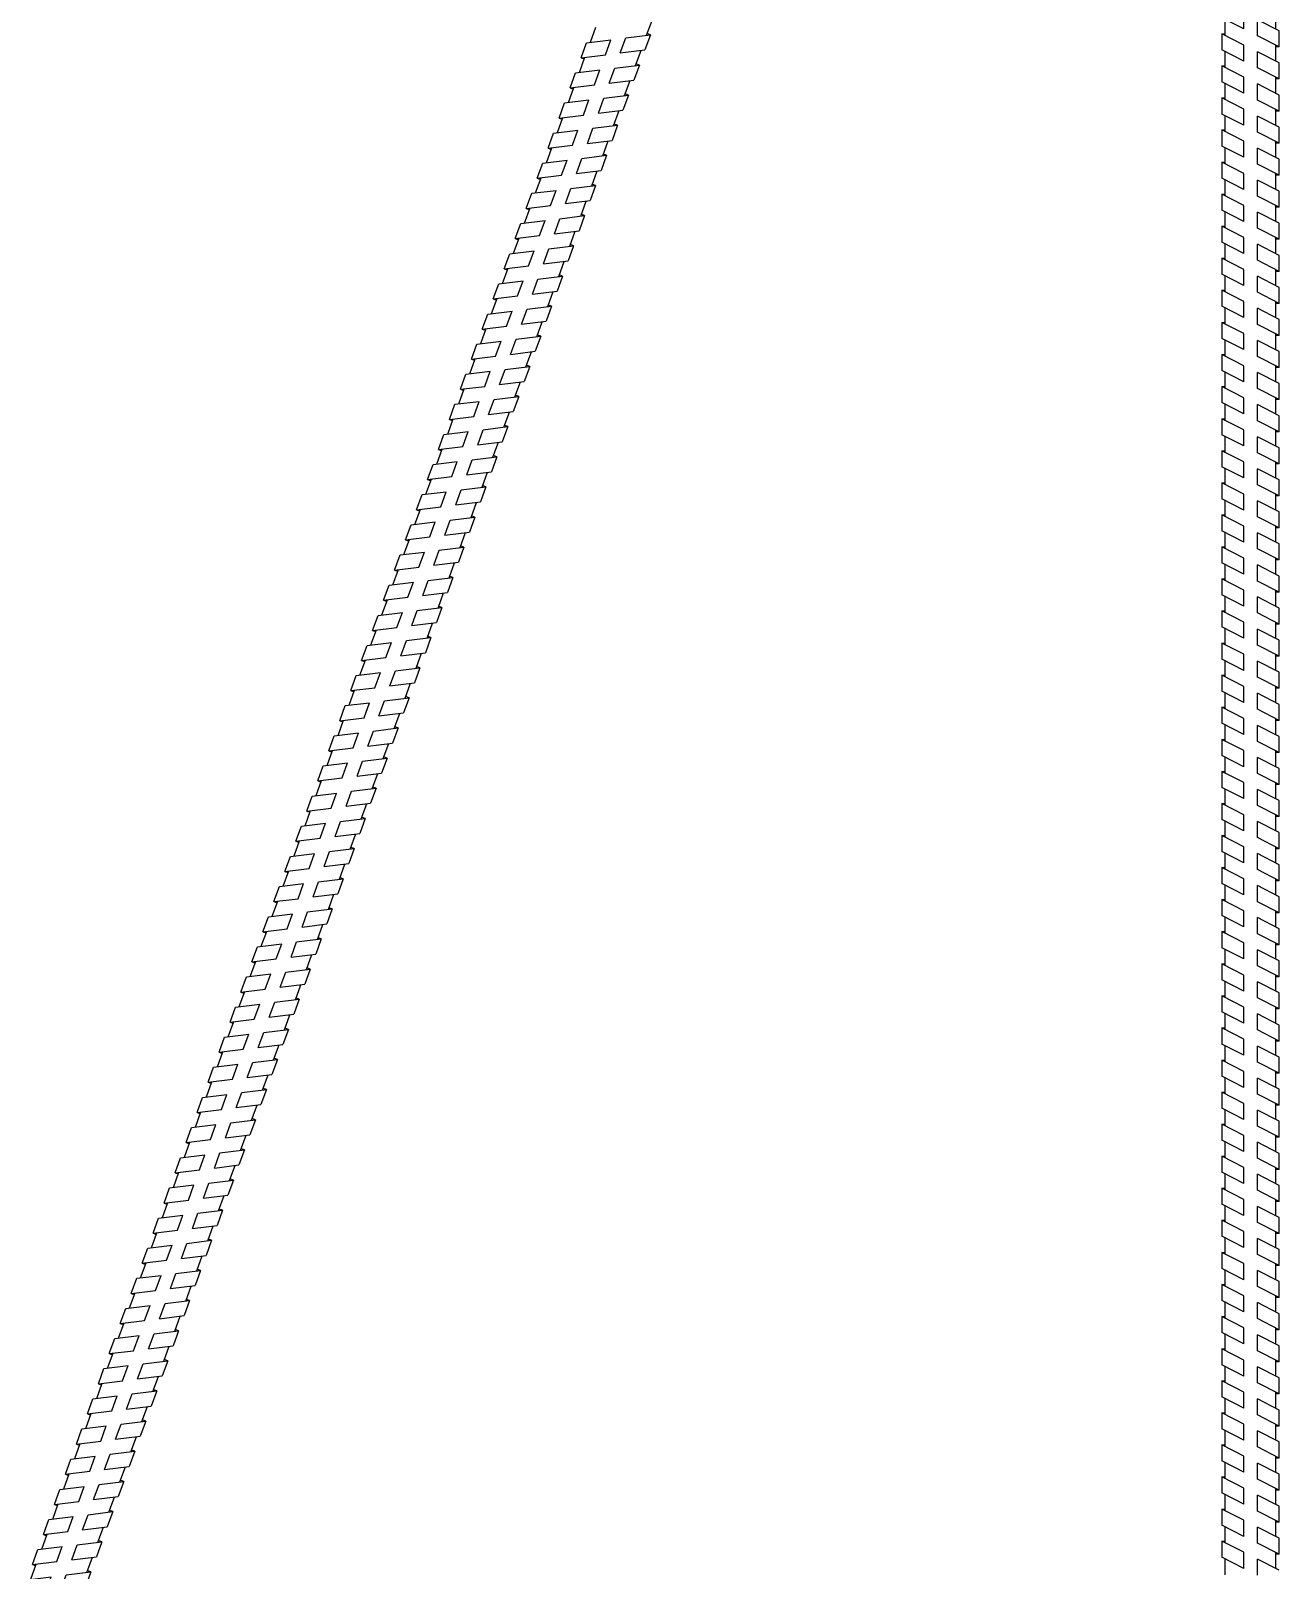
# Model space of a CAD drawing. Header units: millimetres. Extents: x -1985 to 969, y 203 to 500.
# Drawn here: x -1827.98 to -1817.08, y 445.53 to 458.97 of the extents above; entities that cross this region are included whole.
import ezdxf

# ---------------------------------------------------------------- set-up
doc = ezdxf.new("R2010")
doc.units = ezdxf.units.MM
doc.layers.add('ШПАЛА', color=7, linetype='Continuous')

# ---------------------------------------------------------------- blocks, each defined once
blk = doc.blocks.new('Анкер витой')
at = {"color": 252}
for p, q in [((-147920.22, -8039.54), (-147910.58, -8034.62)), ((-147910.58, -8034.62), (-147912.09, -8034.62)), ((-147910.58, -8034.62), (-147910.58, -8041.62)), ((-147935.58, -8047.36), (-147926.07, -8042.52)), ((-147935.58, -8054.36), (-147935.58, -8047.36)), ((-147920.22, -8046.54), (-147910.58, -8041.62)), ((-147935.58, -8054.36), (-147926.07, -8049.52)), ((-147935.58, -8054.36), (-147934.09, -8054.36)), ((-147920.22, -8053.55), (-147910.58, -8048.63)), ((-147910.58, -8048.63), (-147912.09, -8048.63)), ((-147910.58, -8048.63), (-147910.58, -8055.63)), ((-147935.58, -8061.37), (-147926.07, -8056.53)), ((-147935.58, -8068.37), (-147935.58, -8061.37)), ((-147920.22, -8060.55), (-147910.58, -8055.63)), ((-147935.58, -8068.37), (-147926.07, -8063.53)), ((-147920.22, -8067.52), (-147910.58, -8062.6)), ((-147910.58, -8062.6), (-147912.09, -8062.6)), ((-147910.58, -8062.6), (-147910.58, -8069.6)), ((-147935.58, -8068.37), (-147934.09, -8068.37)), ((-147935.58, -8075.34), (-147926.07, -8070.5)), ((-147920.22, -8074.52), (-147910.58, -8069.6)), ((-147935.58, -8082.34), (-147935.58, -8075.34)), ((-147935.58, -8082.34), (-147926.07, -8077.5)), ((-147920.22, -8081.53), (-147910.58, -8076.61)), ((-147910.58, -8076.61), (-147912.09, -8076.61)), ((-147910.58, -8076.61), (-147910.58, -8083.61)), ((-147935.58, -8082.34), (-147934.09, -8082.34)), ((-147935.58, -8089.35), (-147926.07, -8084.51)), ((-147920.22, -8088.53), (-147910.58, -8083.61)), ((-147935.58, -8096.35), (-147935.58, -8089.35)), ((-147935.58, -8096.35), (-147926.07, -8091.51)), ((-147920.22, -8095.48), (-147910.58, -8090.57)), ((-147910.58, -8090.57), (-147912.09, -8090.57)), ((-147910.58, -8090.57), (-147910.58, -8097.57)), ((-147935.58, -8096.35), (-147934.09, -8096.35)), ((-147935.58, -8103.31), (-147926.07, -8098.46)), ((-147920.22, -8102.48), (-147910.58, -8097.57)), ((-147935.58, -8110.31), (-147935.58, -8103.31)), ((-147935.58, -8110.31), (-147926.07, -8105.46)), ((-147920.22, -8109.49), (-147910.58, -8104.58)), ((-147910.58, -8104.58), (-147912.09, -8104.58)), ((-147910.58, -8104.58), (-147910.58, -8111.58)), ((-147935.58, -8110.31), (-147934.09, -8110.31)), ((-147935.58, -8117.32), (-147926.07, -8112.47)), ((-147920.22, -8116.49), (-147910.58, -8111.58)), ((-147935.58, -8124.32), (-147935.58, -8117.32)), ((-147935.58, -8124.32), (-147926.07, -8119.47)), ((-147920.22, -8123.5), (-147910.58, -8118.59)), ((-147910.58, -8118.59), (-147912.09, -8118.59)), ((-147910.58, -8118.59), (-147910.58, -8125.59)), ((-147935.58, -8124.32), (-147934.09, -8124.32)), ((-147935.58, -8131.33), (-147926.07, -8126.48)), ((-147920.22, -8130.5), (-147910.58, -8125.59)), ((-147935.58, -8138.33), (-147935.58, -8131.33)), ((-147935.58, -8138.33), (-147926.07, -8133.48)), ((-147920.22, -8137.51), (-147910.58, -8132.6)), ((-147910.58, -8132.6), (-147912.09, -8132.6)), ((-147910.58, -8132.6), (-147910.58, -8139.6)), ((-147935.58, -8138.33), (-147934.09, -8138.33)), ((-147935.58, -8145.34), (-147926.07, -8140.49)), ((-147920.22, -8144.51), (-147910.58, -8139.6)), ((-147935.58, -8152.34), (-147935.58, -8145.34)), ((-147935.58, -8152.34), (-147926.07, -8147.49)), ((-147920.22, -8151.54), (-147910.58, -8146.62)), ((-147910.58, -8146.62), (-147912.09, -8146.62)), ((-147910.58, -8146.62), (-147910.58, -8153.62)), ((-147935.58, -8152.34), (-147934.09, -8152.34)), ((-147935.58, -8159.36), (-147926.07, -8154.52)), ((-147920.22, -8158.54), (-147910.58, -8153.62)), ((-147935.58, -8166.36), (-147935.58, -8159.36)), ((-147935.58, -8166.36), (-147926.07, -8161.52)), ((-147920.22, -8165.55), (-147910.58, -8160.63)), ((-147910.58, -8160.63), (-147912.09, -8160.63)), ((-147910.58, -8160.63), (-147910.58, -8167.63)), ((-147935.58, -8166.36), (-147934.09, -8166.36)), ((-147935.58, -8173.37), (-147926.07, -8168.53)), ((-147920.22, -8172.55), (-147910.58, -8167.63)), ((-147935.58, -8180.37), (-147935.58, -8173.37)), ((-147935.58, -8180.37), (-147926.07, -8175.53)), ((-147920.22, -8179.5), (-147910.58, -8174.59)), ((-147910.58, -8174.59), (-147912.09, -8174.59)), ((-147910.58, -8174.59), (-147910.58, -8181.59)), ((-147935.58, -8180.37), (-147934.09, -8180.37)), ((-147935.58, -8187.33), (-147926.07, -8182.48)), ((-147920.22, -8186.5), (-147910.58, -8181.59)), ((-147935.58, -8194.33), (-147935.58, -8187.33)), ((-147920.22, -8193.51), (-147910.58, -8188.6)), ((-147910.58, -8188.6), (-147912.09, -8188.6)), ((-147910.58, -8188.6), (-147910.58, -8195.6)), ((-147935.58, -8194.33), (-147926.07, -8189.48)), ((-147935.58, -8194.33), (-147934.09, -8194.33)), ((-147920.22, -8200.51), (-147910.58, -8195.6)), ((-147935.58, -8201.33), (-147926.07, -8196.49)), ((-147935.58, -8208.33), (-147935.58, -8201.33)), ((-147920.22, -8207.48), (-147910.58, -8202.57)), ((-147910.58, -8202.57), (-147912.09, -8202.57)), ((-147910.58, -8202.57), (-147910.58, -8209.57)), ((-147935.58, -8208.33), (-147926.07, -8203.49)), ((-147935.58, -8208.33), (-147934.09, -8208.33)), ((-147935.58, -8215.3), (-147926.07, -8210.46)), ((-147935.58, -8222.3), (-147935.58, -8215.3)), ((-147920.22, -8214.48), (-147910.58, -8209.57)), ((-147935.58, -8222.3), (-147926.07, -8217.46)), ((-147935.58, -8222.3), (-147934.09, -8222.3)), ((-147920.22, -8221.49), (-147910.58, -8216.58)), ((-147910.58, -8216.58), (-147912.09, -8216.58)), ((-147910.58, -8216.58), (-147910.58, -8223.58)), ((-147935.58, -8229.31), (-147926.07, -8224.47)), ((-147935.58, -8236.31), (-147935.58, -8229.31)), ((-147920.22, -8228.49), (-147910.58, -8223.58)), ((-147935.58, -8236.31), (-147926.07, -8231.47)), ((-147920.22, -8235.43), (-147910.58, -8230.52)), ((-147910.58, -8230.52), (-147912.09, -8230.52)), ((-147910.58, -8230.52), (-147910.58, -8237.52)), ((-147935.58, -8236.31), (-147934.09, -8236.31)), ((-147935.58, -8243.26), (-147926.07, -8238.41)), ((-147920.22, -8242.43), (-147910.58, -8237.52)), ((-147935.58, -8250.26), (-147935.58, -8243.26)), ((-147935.58, -8250.26), (-147926.07, -8245.41)), ((-147920.22, -8249.44), (-147910.58, -8244.53)), ((-147910.58, -8244.53), (-147912.09, -8244.53)), ((-147910.58, -8244.53), (-147910.58, -8251.53)), ((-147935.58, -8250.26), (-147934.09, -8250.26)), ((-147935.58, -8257.26), (-147926.07, -8252.42)), ((-147920.22, -8256.44), (-147910.58, -8251.53)), ((-147935.58, -8264.26), (-147935.58, -8257.26)), ((-147935.58, -8264.26), (-147926.07, -8259.42)), ((-147920.22, -8263.45), (-147910.58, -8258.54)), ((-147910.58, -8258.54), (-147912.09, -8258.54)), ((-147910.58, -8258.54), (-147910.58, -8265.54)), ((-147935.58, -8264.26), (-147934.09, -8264.26)), ((-147935.58, -8271.27), (-147926.07, -8266.43)), ((-147920.22, -8270.45), (-147910.58, -8265.54)), ((-147935.58, -8278.27), (-147935.58, -8271.27)), ((-147935.58, -8278.27), (-147926.07, -8273.43)), ((-147920.22, -8277.46), (-147910.58, -8272.55)), ((-147910.58, -8272.55), (-147912.09, -8272.55)), ((-147910.58, -8272.55), (-147910.58, -8279.55)), ((-147935.58, -8278.27), (-147934.09, -8278.27)), ((-147935.58, -8285.28), (-147926.07, -8280.44)), ((-147920.22, -8284.46), (-147910.58, -8279.55)), ((-147935.58, -8292.28), (-147935.58, -8285.28)), ((-147935.58, -8292.28), (-147926.07, -8287.44)), ((-147920.22, -8291.49), (-147910.58, -8286.57)), ((-147910.58, -8286.57), (-147912.09, -8286.57)), ((-147910.58, -8286.57), (-147910.58, -8293.57)), ((-147935.58, -8292.28), (-147934.09, -8292.28)), ((-147935.58, -8299.31), (-147926.07, -8294.46)), ((-147920.22, -8298.49), (-147910.58, -8293.57)), ((-147935.58, -8306.31), (-147935.58, -8299.31)), ((-147935.58, -8306.31), (-147926.07, -8301.46)), ((-147920.22, -8305.49), (-147910.58, -8300.58)), ((-147910.58, -8300.58), (-147912.09, -8300.58)), ((-147910.58, -8300.58), (-147910.58, -8307.58)), ((-147935.58, -8306.31), (-147934.09, -8306.31)), ((-147935.58, -8313.32), (-147926.07, -8308.47)), ((-147920.22, -8312.49), (-147910.58, -8307.58)), ((-147935.58, -8320.32), (-147935.58, -8313.32)), ((-147935.58, -8320.32), (-147926.07, -8315.47)), ((-147920.22, -8319.45), (-147910.58, -8314.54)), ((-147910.58, -8314.54), (-147912.09, -8314.54)), ((-147910.58, -8314.54), (-147910.58, -8321.54)), ((-147935.58, -8320.32), (-147934.09, -8320.32)), ((-147935.58, -8327.27), (-147926.07, -8322.43)), ((-147920.22, -8326.45), (-147910.58, -8321.54)), ((-147935.58, -8334.27), (-147935.58, -8327.27)), ((-147935.58, -8334.27), (-147926.07, -8329.43)), ((-147920.22, -8333.46), (-147910.58, -8328.55)), ((-147910.58, -8328.55), (-147912.09, -8328.55)), ((-147910.58, -8328.55), (-147910.58, -8335.55)), ((-147935.58, -8334.27), (-147934.09, -8334.27)), ((-147935.58, -8341.28), (-147926.07, -8336.44)), ((-147920.22, -8340.46), (-147910.58, -8335.55)), ((-147935.58, -8348.28), (-147935.58, -8341.28)), ((-147935.58, -8348.28), (-147926.07, -8343.44)), ((-147920.22, -8347.43), (-147910.58, -8342.51)), ((-147910.58, -8342.51), (-147912.09, -8342.51)), ((-147910.58, -8342.51), (-147910.58, -8349.51)), ((-147935.58, -8348.28), (-147934.09, -8348.28)), ((-147935.58, -8355.25), (-147926.07, -8350.41)), ((-147920.22, -8354.43), (-147910.58, -8349.51)), ((-147935.58, -8362.25), (-147935.58, -8355.25)), ((-147920.22, -8361.44), (-147910.58, -8356.52)), ((-147910.58, -8356.52), (-147912.09, -8356.52)), ((-147910.58, -8356.52), (-147910.58, -8363.52)), ((-147935.58, -8362.25), (-147926.07, -8357.41)), ((-147935.58, -8362.25), (-147934.09, -8362.25)), ((-147920.22, -8368.44), (-147910.58, -8363.52)), ((-147935.58, -8369.26), (-147926.07, -8364.42)), ((-147935.58, -8376.26), (-147935.58, -8369.26)), ((-147920.22, -8375.39), (-147910.58, -8370.47)), ((-147910.58, -8370.47), (-147912.09, -8370.47)), ((-147910.58, -8370.47), (-147910.58, -8377.47)), ((-147935.58, -8376.26), (-147926.07, -8371.42)), ((-147935.58, -8376.26), (-147934.09, -8376.26)), ((-147935.58, -8383.21), (-147926.07, -8378.36)), ((-147935.58, -8390.21), (-147935.58, -8383.21)), ((-147920.22, -8382.39), (-147910.58, -8377.47)), ((-147935.58, -8390.21), (-147926.07, -8385.36)), ((-147935.58, -8390.21), (-147934.09, -8390.21)), ((-147920.22, -8389.39), (-147910.58, -8384.48)), ((-147910.58, -8384.48), (-147912.09, -8384.48)), ((-147910.58, -8384.48), (-147910.58, -8391.48)), ((-147935.58, -8397.22), (-147926.07, -8392.37)), ((-147935.58, -8404.22), (-147935.58, -8397.22)), ((-147920.22, -8396.39), (-147910.58, -8391.48)), ((-147935.58, -8404.22), (-147926.07, -8399.37)), ((-147935.58, -8404.22), (-147934.09, -8404.22)), ((-147920.22, -8403.4), (-147910.58, -8398.49)), ((-147910.58, -8398.49), (-147912.09, -8398.49)), ((-147910.58, -8398.49), (-147910.58, -8405.49)), ((-147935.58, -8411.23), (-147926.07, -8406.38)), ((-147920.22, -8410.4), (-147910.58, -8405.49)), ((-147935.58, -8418.23), (-147935.58, -8411.23)), ((-147935.58, -8418.23), (-147926.07, -8413.38)), ((-147920.22, -8417.41), (-147910.58, -8412.5)), ((-147910.58, -8412.5), (-147912.09, -8412.5)), ((-147910.58, -8412.5), (-147910.58, -8419.5)), ((-147935.58, -8418.23), (-147934.09, -8418.23)), ((-147935.58, -8425.24), (-147926.07, -8420.39)), ((-147920.22, -8424.41), (-147910.58, -8419.5)), ((-147935.58, -8432.24), (-147935.58, -8425.24)), ((-147935.58, -8432.24), (-147926.07, -8427.39)), ((-147920.22, -8431.44), (-147910.58, -8426.52)), ((-147910.58, -8426.53), (-147912.09, -8426.53)), ((-147910.58, -8426.52), (-147910.58, -8433.52)), ((-147935.58, -8432.24), (-147934.09, -8432.24)), ((-147935.58, -8439.26), (-147926.07, -8434.42)), ((-147920.22, -8438.44), (-147910.58, -8433.52)), ((-147935.58, -8446.26), (-147935.58, -8439.26)), ((-147935.58, -8446.26), (-147926.07, -8441.42)), ((-147920.22, -8445.45), (-147910.58, -8440.53)), ((-147910.58, -8440.53), (-147912.09, -8440.53)), ((-147910.58, -8440.53), (-147910.58, -8447.53)), ((-147935.58, -8446.26), (-147934.09, -8446.26)), ((-147935.58, -8453.27), (-147926.07, -8448.43)), ((-147920.22, -8452.45), (-147910.58, -8447.53)), ((-147935.58, -8460.27), (-147935.58, -8453.27)), ((-147935.58, -8460.27), (-147926.07, -8455.43)), ((-147920.22, -8459.4), (-147910.58, -8454.49)), ((-147910.58, -8454.49), (-147912.09, -8454.49)), ((-147910.58, -8454.49), (-147910.58, -8461.49)), ((-147935.58, -8460.27), (-147934.09, -8460.27)), ((-147935.58, -8467.23), (-147926.07, -8462.38)), ((-147920.22, -8466.4), (-147910.58, -8461.49)), ((-147935.58, -8474.23), (-147935.58, -8467.23)), ((-147935.58, -8474.23), (-147926.07, -8469.38)), ((-147920.22, -8473.41), (-147910.58, -8468.5)), ((-147910.58, -8468.5), (-147912.09, -8468.5)), ((-147910.58, -8468.5), (-147910.58, -8475.5)), ((-147935.58, -8474.23), (-147934.09, -8474.23)), ((-147935.58, -8481.24), (-147926.07, -8476.39)), ((-147920.22, -8480.41), (-147910.58, -8475.5)), ((-147935.58, -8488.24), (-147935.58, -8481.24)), ((-147935.58, -8488.24), (-147926.07, -8483.39)), ((-147920.22, -8487.38), (-147910.58, -8482.47)), ((-147910.58, -8482.47), (-147912.09, -8482.47)), ((-147910.58, -8482.47), (-147910.58, -8489.47)), ((-147935.58, -8488.24), (-147934.09, -8488.24)), ((-147935.58, -8495.21), (-147926.07, -8490.36)), ((-147920.22, -8494.38), (-147910.58, -8489.47)), ((-147935.58, -8502.21), (-147935.58, -8495.21)), ((-147935.58, -8502.21), (-147926.07, -8497.36)), ((-147920.22, -8501.39), (-147910.58, -8496.48)), ((-147910.58, -8496.48), (-147912.09, -8496.48)), ((-147910.58, -8496.48), (-147910.58, -8503.48)), ((-147935.58, -8502.21), (-147934.09, -8502.21)), ((-147935.58, -8509.22), (-147926.07, -8504.37)), ((-147920.22, -8508.39), (-147910.58, -8503.48)), ((-147935.58, -8516.22), (-147935.58, -8509.22)), ((-147935.58, -8516.22), (-147926.07, -8511.37)), ((-147920.22, -8515.34), (-147910.58, -8510.43)), ((-147910.58, -8510.43), (-147912.09, -8510.43)), ((-147910.58, -8510.43), (-147910.58, -8517.43)), ((-147935.58, -8516.22), (-147934.09, -8516.22)), ((-147935.58, -8523.17), (-147926.07, -8518.32)), ((-147920.22, -8522.34), (-147910.58, -8517.43)), ((-147935.58, -8530.17), (-147935.58, -8523.17)), ((-147920.22, -8529.35), (-147910.58, -8524.44)), ((-147910.58, -8524.44), (-147912.09, -8524.44)), ((-147910.58, -8524.44), (-147910.58, -8531.44)), ((-147935.58, -8530.17), (-147926.07, -8525.32)), ((-147935.58, -8530.17), (-147934.09, -8530.17)), ((-147920.22, -8536.35), (-147910.58, -8531.44)), ((-147935.58, -8537.18), (-147926.07, -8532.33)), ((-147935.58, -8544.18), (-147935.58, -8537.18)), ((-147920.22, -8543.36), (-147910.58, -8538.45)), ((-147910.58, -8538.45), (-147912.09, -8538.45)), ((-147910.58, -8538.45), (-147910.58, -8545.45)), ((-147935.58, -8544.18), (-147926.07, -8539.33)), ((-147935.58, -8544.18), (-147934.09, -8544.18)), ((-147935.58, -8551.19), (-147926.07, -8546.34)), ((-147935.58, -8558.19), (-147935.58, -8551.19)), ((-147920.22, -8550.36), (-147910.58, -8545.45)), ((-147935.58, -8558.19), (-147926.07, -8553.34)), ((-147935.58, -8558.19), (-147934.09, -8558.19)), ((-147920.22, -8557.37), (-147910.58, -8552.46)), ((-147910.58, -8552.46), (-147912.09, -8552.46)), ((-147910.58, -8552.46), (-147910.58, -8559.46)), ((-147935.58, -8565.19), (-147926.07, -8560.35)), ((-147935.58, -8572.19), (-147935.58, -8565.19)), ((-147920.22, -8564.37), (-147910.58, -8559.46)), ((-147935.58, -8572.19), (-147926.07, -8567.35)), ((-147920.22, -8571.4), (-147910.58, -8566.48)), ((-147910.58, -8566.48), (-147912.09, -8566.48)), ((-147910.58, -8566.48), (-147910.58, -8573.48)), ((-147935.58, -8572.19), (-147934.09, -8572.19)), ((-147935.58, -8579.22), (-147926.07, -8574.37)), ((-147920.22, -8578.4), (-147910.58, -8573.48)), ((-147935.58, -8586.22), (-147935.58, -8579.22)), ((-147935.58, -8586.22), (-147926.07, -8581.37)), ((-147920.22, -8585.41), (-147910.58, -8580.49)), ((-147910.58, -8580.49), (-147912.09, -8580.49)), ((-147910.58, -8580.49), (-147910.58, -8587.49)), ((-147935.58, -8586.22), (-147934.09, -8586.22)), ((-147935.58, -8593.23), (-147926.07, -8588.38)), ((-147920.22, -8592.41), (-147910.58, -8587.49)), ((-147935.58, -8600.23), (-147935.58, -8593.23)), ((-147935.58, -8600.23), (-147926.07, -8595.38)), ((-147920.22, -8599.36), (-147910.58, -8594.45)), ((-147910.58, -8594.45), (-147912.09, -8594.45)), ((-147910.58, -8594.45), (-147910.58, -8601.45)), ((-147935.58, -8600.23), (-147934.09, -8600.23)), ((-147935.58, -8607.18), (-147926.07, -8602.34)), ((-147920.22, -8606.36), (-147910.58, -8601.45)), ((-147935.58, -8614.18), (-147935.58, -8607.18)), ((-147935.58, -8614.18), (-147926.07, -8609.34)), ((-147920.22, -8613.37), (-147910.58, -8608.46)), ((-147910.58, -8608.46), (-147912.09, -8608.46)), ((-147910.58, -8608.46), (-147910.58, -8615.46)), ((-147935.58, -8614.18), (-147934.09, -8614.18)), ((-147935.58, -8621.19), (-147926.07, -8616.35)), ((-147920.22, -8620.37), (-147910.58, -8615.46)), ((-147935.58, -8628.19), (-147935.58, -8621.19)), ((-147935.58, -8628.19), (-147926.07, -8623.35)), ((-147920.22, -8627.34), (-147910.58, -8622.42)), ((-147910.58, -8622.42), (-147912.09, -8622.42)), ((-147910.58, -8622.42), (-147910.58, -8629.42)), ((-147935.58, -8628.19), (-147934.09, -8628.19)), ((-147935.58, -8635.16), (-147926.07, -8630.32)), ((-147920.22, -8634.34), (-147910.58, -8629.42)), ((-147935.58, -8642.16), (-147935.58, -8635.16)), ((-147935.58, -8642.16), (-147926.07, -8637.32)), ((-147920.22, -8641.35), (-147910.58, -8636.43)), ((-147910.58, -8636.43), (-147912.09, -8636.43)), ((-147910.58, -8636.43), (-147910.58, -8643.43)), ((-147935.58, -8642.16), (-147934.09, -8642.16)), ((-147935.58, -8649.17), (-147926.07, -8644.33)), ((-147920.22, -8648.35), (-147910.58, -8643.43)), ((-147935.58, -8656.17), (-147935.58, -8649.17)), ((-147935.58, -8656.17), (-147926.07, -8651.33)), ((-147920.22, -8655.31), (-147910.58, -8650.4)), ((-147910.58, -8650.4), (-147912.09, -8650.4)), ((-147910.58, -8650.4), (-147910.58, -8657.4)), ((-147935.58, -8656.17), (-147934.09, -8656.17)), ((-147935.58, -8663.14), (-147926.07, -8658.29)), ((-147920.22, -8662.31), (-147910.58, -8657.4)), ((-147935.58, -8670.14), (-147935.58, -8663.14)), ((-147935.58, -8670.14), (-147926.07, -8665.29)), ((-147920.22, -8669.32), (-147910.58, -8664.41)), ((-147910.58, -8664.41), (-147912.09, -8664.41)), ((-147910.58, -8664.41), (-147910.58, -8671.41)), ((-147935.58, -8670.14), (-147934.09, -8670.14)), ((-147935.58, -8677.15), (-147926.07, -8672.3)), ((-147920.22, -8676.32), (-147910.58, -8671.41)), ((-147935.58, -8684.15), (-147935.58, -8677.15)), ((-147935.58, -8684.15), (-147926.07, -8679.3)), ((-147920.22, -8683.33), (-147910.58, -8678.42)), ((-147910.58, -8678.42), (-147912.09, -8678.42)), ((-147910.58, -8678.42), (-147910.58, -8685.42)), ((-147935.58, -8684.15), (-147934.09, -8684.15)), ((-147935.58, -8691.16), (-147926.07, -8686.31)), ((-147920.22, -8690.33), (-147910.58, -8685.42)), ((-147935.58, -8698.16), (-147935.58, -8691.16)), ((-147920.22, -8697.34), (-147910.58, -8692.43)), ((-147910.58, -8692.43), (-147912.09, -8692.43)), ((-147910.58, -8692.43), (-147910.58, -8699.43)), ((-147935.58, -8698.16), (-147926.07, -8693.31)), ((-147935.58, -8698.16), (-147934.09, -8698.16)), ((-147920.22, -8704.34), (-147910.58, -8699.43)), ((-147935.58, -8705.17), (-147926.07, -8700.32)), ((-147935.58, -8712.17), (-147935.58, -8705.17)), ((-147920.22, -8711.37), (-147910.58, -8706.45)), ((-147910.58, -8706.45), (-147912.09, -8706.45)), ((-147910.58, -8706.45), (-147910.58, -8713.45)), ((-147935.58, -8712.17), (-147926.07, -8707.32)), ((-147935.58, -8712.17), (-147934.09, -8712.17)), ((-147935.58, -8719.19), (-147926.07, -8714.35)), ((-147935.58, -8726.19), (-147935.58, -8719.19)), ((-147920.22, -8718.37), (-147910.58, -8713.45)), ((-147935.58, -8726.19), (-147926.07, -8721.35)), ((-147935.58, -8726.19), (-147934.09, -8726.19)), ((-147920.22, -8725.38), (-147910.58, -8720.46)), ((-147910.58, -8720.46), (-147912.09, -8720.46)), ((-147910.58, -8720.46), (-147910.58, -8727.46)), ((-147935.58, -8733.2), (-147926.07, -8728.36)), ((-147935.58, -8740.2), (-147935.58, -8733.2)), ((-147920.22, -8732.38), (-147910.58, -8727.46)), ((-147935.58, -8740.2), (-147926.07, -8735.36)), ((-147920.22, -8739.33), (-147910.58, -8734.42)), ((-147910.58, -8734.42), (-147912.09, -8734.42)), ((-147910.58, -8734.42), (-147910.58, -8741.42)), ((-147935.58, -8740.2), (-147934.09, -8740.2)), ((-147935.58, -8747.15), (-147926.07, -8742.31)), ((-147920.22, -8746.33), (-147910.58, -8741.42)), ((-147935.58, -8754.15), (-147935.58, -8747.15)), ((-147935.58, -8754.15), (-147926.07, -8749.31)), ((-147920.22, -8753.34), (-147910.58, -8748.43)), ((-147910.58, -8748.43), (-147912.09, -8748.43)), ((-147910.58, -8748.43), (-147910.58, -8755.43)), ((-147935.58, -8754.15), (-147934.09, -8754.15)), ((-147935.58, -8761.16), (-147926.07, -8756.32)), ((-147920.22, -8760.34), (-147910.58, -8755.43)), ((-147935.58, -8768.16), (-147935.58, -8761.16)), ((-147935.58, -8768.16), (-147926.07, -8763.32)), ((-147920.22, -8767.31), (-147910.58, -8762.4)), ((-147910.58, -8762.4), (-147912.09, -8762.4)), ((-147910.58, -8762.4), (-147910.58, -8769.4)), ((-147935.58, -8768.16), (-147934.09, -8768.16)), ((-147935.58, -8775.13), (-147926.07, -8770.29)), ((-147920.22, -8774.31), (-147910.58, -8769.4)), ((-147935.58, -8782.13), (-147935.58, -8775.13)), ((-147935.58, -8782.13), (-147926.07, -8777.29)), ((-147920.22, -8781.32), (-147910.58, -8776.41)), ((-147910.58, -8776.41), (-147912.09, -8776.41)), ((-147910.58, -8776.41), (-147910.58, -8783.41)), ((-147935.58, -8782.13), (-147934.09, -8782.13)), ((-147935.58, -8789.14), (-147926.07, -8784.3)), ((-147920.22, -8788.32), (-147910.58, -8783.41)), ((-147935.58, -8796.14), (-147935.58, -8789.14)), ((-147935.58, -8796.14), (-147926.07, -8791.3)), ((-147920.22, -8795.3), (-147910.58, -8790.39)), ((-147910.58, -8790.39), (-147912.09, -8790.39)), ((-147910.58, -8790.39), (-147910.58, -8797.39)), ((-147935.58, -8796.14), (-147934.09, -8796.14)), ((-147935.58, -8803.13), (-147926.07, -8798.28)), ((-147920.22, -8802.3), (-147910.58, -8797.39))]:
    blk.add_line(p, q, dxfattribs=at)
at = {"layer": 'ШПАЛА', "color": 252}
for p, q in [((-147912.09, -8035.39), (-147912.09, -8028.44)), ((-147934.09, -8046.6), (-147934.09, -8039.65)), ((-147920.22, -8046.54), (-147920.22, -8039.54)), ((-147926.07, -8049.52), (-147926.07, -8042.52)), ((-147912.09, -8049.4), (-147912.09, -8042.39)), ((-147934.09, -8060.61), (-147934.09, -8053.6)), ((-147920.22, -8060.55), (-147920.22, -8053.55)), ((-147926.07, -8063.53), (-147926.07, -8056.53)), ((-147912.09, -8063.37), (-147912.09, -8056.4)), ((-147934.09, -8074.58), (-147934.09, -8067.61)), ((-147920.22, -8074.52), (-147920.22, -8067.52)), ((-147926.07, -8077.5), (-147926.07, -8070.5)), ((-147912.09, -8077.38), (-147912.09, -8070.37)), ((-147934.09, -8088.59), (-147934.09, -8081.58)), ((-147920.22, -8088.53), (-147920.22, -8081.53)), ((-147926.07, -8091.51), (-147926.07, -8084.51)), ((-147912.09, -8091.34), (-147912.09, -8084.38)), ((-147934.09, -8102.55), (-147934.09, -8095.59)), ((-147926.07, -8105.46), (-147926.07, -8098.46)), ((-147920.22, -8102.48), (-147920.22, -8095.48)), ((-147912.09, -8105.35), (-147912.09, -8098.34)), ((-147934.09, -8116.56), (-147934.09, -8109.55)), ((-147926.07, -8119.47), (-147926.07, -8112.47)), ((-147920.22, -8116.49), (-147920.22, -8109.49)), ((-147912.09, -8119.36), (-147912.09, -8112.35)), ((-147934.09, -8130.57), (-147934.09, -8123.56)), ((-147926.07, -8133.48), (-147926.07, -8126.48)), ((-147920.22, -8130.5), (-147920.22, -8123.5)), ((-147912.09, -8133.37), (-147912.09, -8126.36)), ((-147934.09, -8144.58), (-147934.09, -8137.57)), ((-147926.07, -8147.49), (-147926.07, -8140.49)), ((-147920.22, -8144.51), (-147920.22, -8137.51)), ((-147912.09, -8147.39), (-147912.09, -8140.37)), ((-147934.09, -8158.6), (-147934.09, -8151.58)), ((-147926.07, -8161.52), (-147926.07, -8154.52)), ((-147920.22, -8158.54), (-147920.22, -8151.54)), ((-147912.09, -8161.4), (-147912.09, -8154.39)), ((-147934.09, -8172.61), (-147934.09, -8165.6)), ((-147926.07, -8175.53), (-147926.07, -8168.53)), ((-147920.22, -8172.55), (-147920.22, -8165.55)), ((-147912.09, -8175.35), (-147912.09, -8168.4)), ((-147934.09, -8186.56), (-147934.09, -8179.61)), ((-147926.07, -8189.48), (-147926.07, -8182.48)), ((-147920.22, -8186.5), (-147920.22, -8179.5)), ((-147912.09, -8189.36), (-147912.09, -8182.35)), ((-147934.09, -8200.57), (-147934.09, -8193.56)), ((-147920.22, -8200.51), (-147920.22, -8193.51)), ((-147926.07, -8203.49), (-147926.07, -8196.49)), ((-147912.09, -8203.33), (-147912.09, -8196.36)), ((-147934.09, -8214.54), (-147934.09, -8207.57)), ((-147920.22, -8214.48), (-147920.22, -8207.48)), ((-147926.07, -8217.46), (-147926.07, -8210.46)), ((-147912.09, -8217.34), (-147912.09, -8210.33)), ((-147934.09, -8228.55), (-147934.09, -8221.54)), ((-147920.22, -8228.49), (-147920.22, -8221.49)), ((-147926.07, -8231.47), (-147926.07, -8224.47)), ((-147912.09, -8231.28), (-147912.09, -8224.34)), ((-147934.09, -8242.49), (-147934.09, -8235.55)), ((-147920.22, -8242.43), (-147920.22, -8235.43)), ((-147926.07, -8245.41), (-147926.07, -8238.41)), ((-147912.09, -8245.29), (-147912.09, -8238.28)), ((-147934.09, -8256.5), (-147934.09, -8249.49)), ((-147920.22, -8256.44), (-147920.22, -8249.44)), ((-147926.07, -8259.42), (-147926.07, -8252.42)), ((-147912.09, -8259.3), (-147912.09, -8252.29)), ((-147934.09, -8270.51), (-147934.09, -8263.5)), ((-147926.07, -8273.43), (-147926.07, -8266.43)), ((-147920.22, -8270.45), (-147920.22, -8263.45)), ((-147912.09, -8273.31), (-147912.09, -8266.3)), ((-147934.09, -8284.52), (-147934.09, -8277.51)), ((-147926.07, -8287.44), (-147926.07, -8280.44)), ((-147920.22, -8284.46), (-147920.22, -8277.46)), ((-147912.09, -8287.34), (-147912.09, -8280.31)), ((-147934.09, -8298.55), (-147934.09, -8291.52)), ((-147926.07, -8301.46), (-147926.07, -8294.46)), ((-147920.22, -8298.49), (-147920.22, -8291.49)), ((-147912.09, -8301.35), (-147912.09, -8294.34)), ((-147934.09, -8312.56), (-147934.09, -8305.55)), ((-147926.07, -8315.47), (-147926.07, -8308.47)), ((-147920.22, -8312.49), (-147920.22, -8305.49)), ((-147912.09, -8315.3), (-147912.09, -8308.35)), ((-147934.09, -8326.51), (-147934.09, -8319.56)), ((-147926.07, -8329.43), (-147926.07, -8322.43)), ((-147920.22, -8326.45), (-147920.22, -8319.45)), ((-147912.09, -8329.31), (-147912.09, -8322.3)), ((-147934.09, -8340.52), (-147934.09, -8333.51)), ((-147926.07, -8343.44), (-147926.07, -8336.44)), ((-147920.22, -8340.46), (-147920.22, -8333.46)), ((-147912.09, -8343.28), (-147912.09, -8336.31)), ((-147934.09, -8354.49), (-147934.09, -8347.52)), ((-147926.07, -8357.41), (-147926.07, -8350.41)), ((-147920.22, -8354.43), (-147920.22, -8347.43)), ((-147912.09, -8357.29), (-147912.09, -8350.28)), ((-147934.09, -8368.5), (-147934.09, -8361.49)), ((-147920.22, -8368.44), (-147920.22, -8361.44)), ((-147926.07, -8371.42), (-147926.07, -8364.42)), ((-147912.09, -8371.24), (-147912.09, -8364.29)), ((-147934.09, -8382.45), (-147934.09, -8375.5)), ((-147920.22, -8382.39), (-147920.22, -8375.39)), ((-147926.07, -8385.36), (-147926.07, -8378.36)), ((-147912.09, -8385.25), (-147912.09, -8378.24)), ((-147934.09, -8396.46), (-147934.09, -8389.45)), ((-147920.22, -8396.39), (-147920.22, -8389.39)), ((-147926.07, -8399.37), (-147926.07, -8392.37)), ((-147912.09, -8399.26), (-147912.09, -8392.25)), ((-147934.09, -8410.47), (-147934.09, -8403.46)), ((-147920.22, -8410.4), (-147920.22, -8403.4)), ((-147926.07, -8413.38), (-147926.07, -8406.38)), ((-147912.09, -8413.27), (-147912.09, -8406.26)), ((-147934.09, -8424.48), (-147934.09, -8417.47)), ((-147920.22, -8424.41), (-147920.22, -8417.41)), ((-147926.07, -8427.39), (-147926.07, -8420.39)), ((-147912.09, -8427.29), (-147912.09, -8420.27)), ((-147934.09, -8438.5), (-147934.09, -8431.48)), ((-147926.07, -8441.42), (-147926.07, -8434.42)), ((-147920.22, -8438.44), (-147920.22, -8431.44)), ((-147912.09, -8441.3), (-147912.09, -8434.29)), ((-147934.09, -8452.51), (-147934.09, -8445.5)), ((-147926.07, -8455.43), (-147926.07, -8448.43)), ((-147920.22, -8452.45), (-147920.22, -8445.45)), ((-147912.09, -8455.26), (-147912.09, -8448.3)), ((-147934.09, -8466.47), (-147934.09, -8459.51)), ((-147926.07, -8469.38), (-147926.07, -8462.38)), ((-147920.22, -8466.4), (-147920.22, -8459.4)), ((-147912.09, -8469.27), (-147912.09, -8462.26)), ((-147934.09, -8480.48), (-147934.09, -8473.47)), ((-147926.07, -8483.39), (-147926.07, -8476.39)), ((-147920.22, -8480.41), (-147920.22, -8473.41)), ((-147912.09, -8483.24), (-147912.09, -8476.27)), ((-147934.09, -8494.45), (-147934.09, -8487.48)), ((-147926.07, -8497.36), (-147926.07, -8490.36)), ((-147920.22, -8494.38), (-147920.22, -8487.38)), ((-147912.09, -8497.25), (-147912.09, -8490.24)), ((-147934.09, -8508.45), (-147934.09, -8501.45)), ((-147926.07, -8511.37), (-147926.07, -8504.37)), ((-147920.22, -8508.39), (-147920.22, -8501.39)), ((-147912.09, -8511.19), (-147912.09, -8504.25)), ((-147934.09, -8522.4), (-147934.09, -8515.45)), ((-147926.07, -8525.32), (-147926.07, -8518.32)), ((-147920.22, -8522.34), (-147920.22, -8515.34)), ((-147912.09, -8525.2), (-147912.09, -8518.19)), ((-147934.09, -8536.41), (-147934.09, -8529.4)), ((-147920.22, -8536.35), (-147920.22, -8529.35)), ((-147926.07, -8539.33), (-147926.07, -8532.33)), ((-147912.09, -8539.21), (-147912.09, -8532.2)), ((-147934.09, -8550.42), (-147934.09, -8543.41)), ((-147920.22, -8550.36), (-147920.22, -8543.36)), ((-147926.07, -8553.34), (-147926.07, -8546.34)), ((-147912.09, -8553.22), (-147912.09, -8546.21)), ((-147934.09, -8564.43), (-147934.09, -8557.42)), ((-147920.22, -8564.37), (-147920.22, -8557.37)), ((-147926.07, -8567.35), (-147926.07, -8560.35)), ((-147912.09, -8567.25), (-147912.09, -8560.22)), ((-147934.09, -8578.46), (-147934.09, -8571.43)), ((-147920.22, -8578.4), (-147920.22, -8571.4)), ((-147926.07, -8581.37), (-147926.07, -8574.37)), ((-147912.09, -8581.26), (-147912.09, -8574.25)), ((-147934.09, -8592.47), (-147934.09, -8585.46)), ((-147920.22, -8592.41), (-147920.22, -8585.41)), ((-147926.07, -8595.38), (-147926.07, -8588.38)), ((-147912.09, -8595.21), (-147912.09, -8588.26)), ((-147934.09, -8606.42), (-147934.09, -8599.47)), ((-147926.07, -8609.34), (-147926.07, -8602.34)), ((-147920.22, -8606.36), (-147920.22, -8599.36)), ((-147912.09, -8609.22), (-147912.09, -8602.21)), ((-147934.09, -8620.43), (-147934.09, -8613.42)), ((-147926.07, -8623.35), (-147926.07, -8616.35)), ((-147920.22, -8620.37), (-147920.22, -8613.37)), ((-147912.09, -8623.19), (-147912.09, -8616.22)), ((-147934.09, -8634.4), (-147934.09, -8627.43)), ((-147926.07, -8637.32), (-147926.07, -8630.32)), ((-147920.22, -8634.34), (-147920.22, -8627.34)), ((-147912.09, -8637.2), (-147912.09, -8630.19)), ((-147934.09, -8648.41), (-147934.09, -8641.4)), ((-147926.07, -8651.33), (-147926.07, -8644.33)), ((-147920.22, -8648.35), (-147920.22, -8641.35)), ((-147912.09, -8651.17), (-147912.09, -8644.2)), ((-147934.09, -8662.38), (-147934.09, -8655.41)), ((-147926.07, -8665.29), (-147926.07, -8658.29)), ((-147920.22, -8662.31), (-147920.22, -8655.31)), ((-147912.09, -8665.18), (-147912.09, -8658.17)), ((-147934.09, -8676.39), (-147934.09, -8669.38)), ((-147926.07, -8679.3), (-147926.07, -8672.3)), ((-147920.22, -8676.32), (-147920.22, -8669.32)), ((-147912.09, -8679.19), (-147912.09, -8672.18)), ((-147934.09, -8690.39), (-147934.09, -8683.39)), ((-147926.07, -8693.31), (-147926.07, -8686.31)), ((-147920.22, -8690.33), (-147920.22, -8683.33)), ((-147912.09, -8693.2), (-147912.09, -8686.19)), ((-147934.09, -8704.4), (-147934.09, -8697.39)), ((-147920.22, -8704.34), (-147920.22, -8697.34)), ((-147926.07, -8707.32), (-147926.07, -8700.32)), ((-147912.09, -8707.22), (-147912.09, -8700.2)), ((-147934.09, -8718.43), (-147934.09, -8711.4)), ((-147920.22, -8718.37), (-147920.22, -8711.37)), ((-147926.07, -8721.35), (-147926.07, -8714.35)), ((-147912.09, -8721.23), (-147912.09, -8714.22)), ((-147934.09, -8732.44), (-147934.09, -8725.43)), ((-147920.22, -8732.38), (-147920.22, -8725.38)), ((-147926.07, -8735.36), (-147926.07, -8728.36)), ((-147912.09, -8735.18), (-147912.09, -8728.23)), ((-147934.09, -8746.39), (-147934.09, -8739.44)), ((-147920.22, -8746.33), (-147920.22, -8739.33)), ((-147926.07, -8749.31), (-147926.07, -8742.31)), ((-147912.09, -8749.19), (-147912.09, -8742.18)), ((-147934.09, -8760.4), (-147934.09, -8753.39)), ((-147920.22, -8760.34), (-147920.22, -8753.34)), ((-147926.07, -8763.32), (-147926.07, -8756.32)), ((-147912.09, -8763.16), (-147912.09, -8756.19)), ((-147934.09, -8774.37), (-147934.09, -8767.4)), ((-147926.07, -8777.29), (-147926.07, -8770.29)), ((-147920.22, -8774.31), (-147920.22, -8767.31)), ((-147912.09, -8777.17), (-147912.09, -8770.16)), ((-147934.09, -8788.38), (-147934.09, -8781.37)), ((-147926.07, -8791.3), (-147926.07, -8784.3)), ((-147920.22, -8788.32), (-147920.22, -8781.32)), ((-147912.09, -8791.16), (-147912.09, -8784.17)), ((-147934.09, -8802.37), (-147934.09, -8795.38)), ((-147926.07, -8805.28), (-147926.07, -8798.28)), ((-147920.22, -8802.3), (-147920.22, -8795.3)), ((-147912.09, -8805.17), (-147912.09, -8798.16))]:
    blk.add_line(p, q, dxfattribs=at)

msp = doc.modelspace()

# ---------------------------------------------------------------- block references
at = {"extrusion": (0, 0, -1), "xscale": 0.01999999999998181, "yscale": 0.01999999999998181, "zscale": -0.02}
msp.add_blockref('Анкер витой', (4775.795, 621.596), dxfattribs=at)
at = {"extrusion": (0, 0, -1), "xscale": -0.0199999999999973, "yscale": 0.01999999999998181, "zscale": -0.02, "rotation": 20.00000000026971}
msp.add_blockref('Анкер витой', (-1012.2, -401.832), dxfattribs=at)

doc.saveas('drawing.dxf')
